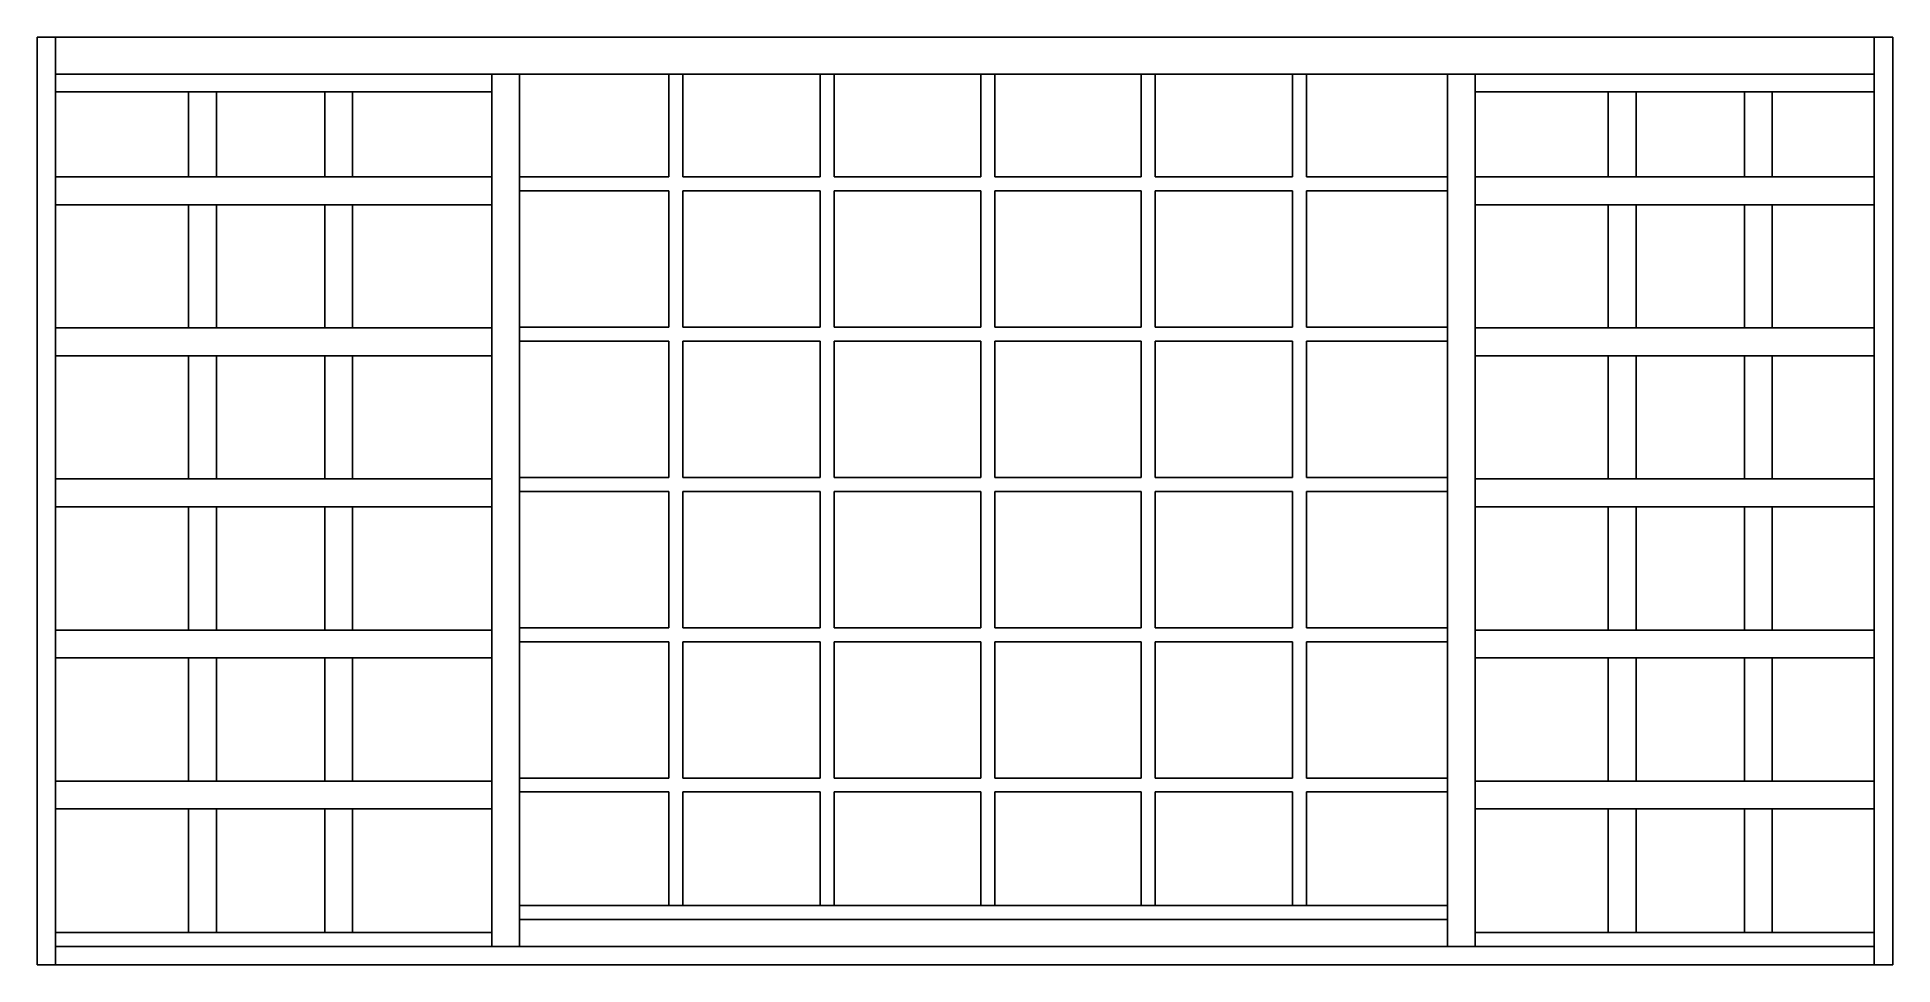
# Model space of a CAD drawing. Header units: millimetres. Extents: x 228.33 to 230.33, y 1290.19 to 1291.19.
import ezdxf

# ---------------------------------------------------------------- set-up
doc = ezdxf.new("R2010")
doc.units = ezdxf.units.MM
doc.header["$LTSCALE"] = 0.5
doc.layers.add('Gravia_Janelas', color=1, linetype='Continuous')

msp = doc.modelspace()

# ---------------------------------------------------------------- linework, layer by layer
at = {"layer": 'Gravia_Janelas', "color": 2}
for p, q in [((228.3275, 1291.1945), (228.3275, 1290.1945)), ((230.3275, 1291.1945), (228.3275, 1291.1945)), ((230.3275, 1290.1945), (230.3275, 1291.1945)), ((228.3275, 1290.1945), (230.3275, 1290.1945))]:
    msp.add_line(p, q, dxfattribs=at)
at = {"layer": 'Gravia_Janelas'}
for p, q in [((228.3475, 1291.1945), (228.3475, 1290.1945)), ((230.3075, 1290.1945), (230.3075, 1291.1945)), ((230.3075, 1291.1545), (228.3475, 1291.1545)), ((230.3075, 1291.1545), (228.3475, 1291.1545)), ((228.8175, 1291.1545), (228.8175, 1290.2145)), ((228.8475, 1291.1545), (228.8475, 1290.2145)), ((229.0085, 1291.0439), (229.0085, 1291.1545)), ((229.0235, 1291.0439), (229.0235, 1291.1545)), ((229.1715, 1291.0439), (229.1715, 1291.1545)), ((229.1865, 1291.0439), (229.1865, 1291.1545)), ((229.3445, 1291.0439), (229.3445, 1291.1545)), ((229.3595, 1291.0439), (229.3595, 1291.1545)), ((229.5175, 1291.0439), (229.5175, 1291.1545)), ((229.5325, 1291.0439), (229.5325, 1291.1545)), ((229.6805, 1291.0439), (229.6805, 1291.1545)), ((229.6955, 1291.0439), (229.6955, 1291.1545)), ((229.8475, 1291.1545), (229.8475, 1290.2145)), ((229.8775, 1291.1545), (229.8775, 1290.2145)), ((228.8175, 1291.1356), (228.3475, 1291.1356)), ((228.4908, 1291.1356), (228.4908, 1291.0439)), ((228.5208, 1291.1356), (228.5208, 1291.0439)), ((228.6376, 1291.1356), (228.6376, 1291.0439)), ((228.6676, 1291.1356), (228.6676, 1291.0439)), ((230.3075, 1291.1356), (229.8775, 1291.1356)), ((230.0208, 1291.1356), (230.0208, 1291.0439)), ((230.0208, 1291.1356), (230.0208, 1291.0439)), ((230.0508, 1291.1356), (230.0508, 1291.0439)), ((230.0508, 1291.1356), (230.0508, 1291.0439)), ((230.1676, 1291.1356), (230.1676, 1291.0439)), ((230.1676, 1291.1356), (230.1676, 1291.0439)), ((230.1976, 1291.1356), (230.1976, 1291.0439)), ((230.1976, 1291.1356), (230.1976, 1291.0439)), ((228.8175, 1291.0439), (228.3475, 1291.0439)), ((228.8475, 1291.0439), (229.0085, 1291.0439)), ((228.8475, 1291.0289), (228.8475, 1291.0439)), ((229.0235, 1291.0439), (229.1715, 1291.0439)), ((229.1865, 1291.0439), (229.3445, 1291.0439)), ((229.3595, 1291.0439), (229.5175, 1291.0439)), ((229.5325, 1291.0439), (229.6805, 1291.0439)), ((229.6955, 1291.0439), (229.8475, 1291.0439)), ((229.8475, 1291.0289), (229.8475, 1291.0439)), ((230.3075, 1291.0439), (229.8775, 1291.0439)), ((228.8475, 1291.0289), (229.0085, 1291.0289)), ((229.0085, 1290.8819), (229.0085, 1291.0289)), ((229.0235, 1290.8819), (229.0235, 1291.0289)), ((229.0235, 1291.0289), (229.1715, 1291.0289)), ((229.1715, 1290.8819), (229.1715, 1291.0289)), ((229.1865, 1290.8819), (229.1865, 1291.0289)), ((229.1865, 1291.0289), (229.3445, 1291.0289)), ((229.3445, 1290.8819), (229.3445, 1291.0289)), ((229.3595, 1290.8819), (229.3595, 1291.0289)), ((229.3595, 1291.0289), (229.5175, 1291.0289)), ((229.5175, 1290.8819), (229.5175, 1291.0289)), ((229.5325, 1290.8819), (229.5325, 1291.0289)), ((229.5325, 1291.0289), (229.6805, 1291.0289)), ((229.6805, 1290.8819), (229.6805, 1291.0289)), ((229.6955, 1290.8819), (229.6955, 1291.0289)), ((229.6955, 1291.0289), (229.8475, 1291.0289)), ((228.8175, 1291.0139), (228.3475, 1291.0139)), ((228.4908, 1291.0139), (228.4908, 1290.8811)), ((228.5208, 1291.0139), (228.5208, 1290.8811)), ((228.6376, 1291.0139), (228.6376, 1290.8811)), ((228.6676, 1291.0139), (228.6676, 1290.8811)), ((230.3075, 1291.0139), (229.8775, 1291.0139)), ((230.0208, 1291.0139), (230.0208, 1290.8811)), ((230.0208, 1291.0139), (230.0208, 1290.8811)), ((230.0508, 1291.0139), (230.0508, 1290.8811)), ((230.0508, 1291.0139), (230.0508, 1290.8811)), ((230.1676, 1291.0139), (230.1676, 1290.8811)), ((230.1676, 1291.0139), (230.1676, 1290.8811)), ((230.1976, 1291.0139), (230.1976, 1290.8811)), ((230.1976, 1291.0139), (230.1976, 1290.8811)), ((228.8175, 1290.8811), (228.3475, 1290.8811)), ((228.8475, 1290.8819), (229.0085, 1290.8819)), ((228.8475, 1290.8669), (228.8475, 1290.8819)), ((229.0235, 1290.8819), (229.1715, 1290.8819)), ((229.1865, 1290.8819), (229.3445, 1290.8819)), ((229.3595, 1290.8819), (229.5175, 1290.8819)), ((229.5325, 1290.8819), (229.6805, 1290.8819)), ((229.6955, 1290.8819), (229.8475, 1290.8819)), ((229.8475, 1290.8669), (229.8475, 1290.8819)), ((230.3075, 1290.8811), (229.8775, 1290.8811)), ((228.8475, 1290.8669), (229.0085, 1290.8669)), ((229.0085, 1290.7199), (229.0085, 1290.8669)), ((229.0235, 1290.7199), (229.0235, 1290.8669)), ((229.0235, 1290.8669), (229.1715, 1290.8669)), ((229.1715, 1290.7199), (229.1715, 1290.8669)), ((229.1865, 1290.7199), (229.1865, 1290.8669)), ((229.1865, 1290.8669), (229.3445, 1290.8669)), ((229.3445, 1290.7199), (229.3445, 1290.8669)), ((229.3595, 1290.7199), (229.3595, 1290.8669)), ((229.3595, 1290.8669), (229.5175, 1290.8669)), ((229.5175, 1290.7199), (229.5175, 1290.8669)), ((229.5325, 1290.7199), (229.5325, 1290.8669)), ((229.5325, 1290.8669), (229.6805, 1290.8669)), ((229.6805, 1290.7199), (229.6805, 1290.8669)), ((229.6955, 1290.7199), (229.6955, 1290.8669)), ((229.6955, 1290.8669), (229.8475, 1290.8669)), ((228.8175, 1290.8511), (228.3475, 1290.8511)), ((228.4908, 1290.8511), (228.4908, 1290.7183)), ((228.5208, 1290.8511), (228.5208, 1290.7183)), ((228.6376, 1290.8511), (228.6376, 1290.7183)), ((228.6676, 1290.8511), (228.6676, 1290.7183)), ((230.3075, 1290.8511), (229.8775, 1290.8511)), ((230.0208, 1290.8511), (230.0208, 1290.7183)), ((230.0208, 1290.8511), (230.0208, 1290.7183)), ((230.0508, 1290.8511), (230.0508, 1290.7183)), ((230.0508, 1290.8511), (230.0508, 1290.7183)), ((230.1676, 1290.8511), (230.1676, 1290.7183)), ((230.1676, 1290.8511), (230.1676, 1290.7183)), ((230.1976, 1290.8511), (230.1976, 1290.7183)), ((230.1976, 1290.8511), (230.1976, 1290.7183)), ((228.8175, 1290.7183), (228.3475, 1290.7183)), ((228.8475, 1290.7199), (229.0085, 1290.7199)), ((228.8475, 1290.7049), (228.8475, 1290.7199)), ((228.8475, 1290.7049), (229.0085, 1290.7049)), ((229.0085, 1290.5579), (229.0085, 1290.7049)), ((229.0235, 1290.7199), (229.1715, 1290.7199)), ((229.0235, 1290.5579), (229.0235, 1290.7049)), ((229.0235, 1290.7049), (229.1715, 1290.7049)), ((229.1715, 1290.5579), (229.1715, 1290.7049)), ((229.1865, 1290.7199), (229.3445, 1290.7199)), ((229.1865, 1290.5579), (229.1865, 1290.7049)), ((229.1865, 1290.7049), (229.3445, 1290.7049)), ((229.3445, 1290.5579), (229.3445, 1290.7049)), ((229.3595, 1290.7199), (229.5175, 1290.7199)), ((229.3595, 1290.5579), (229.3595, 1290.7049)), ((229.3595, 1290.7049), (229.5175, 1290.7049)), ((229.5175, 1290.5579), (229.5175, 1290.7049)), ((229.5325, 1290.7199), (229.6805, 1290.7199)), ((229.5325, 1290.5579), (229.5325, 1290.7049)), ((229.5325, 1290.7049), (229.6805, 1290.7049)), ((229.6805, 1290.5579), (229.6805, 1290.7049)), ((229.6955, 1290.7199), (229.8475, 1290.7199)), ((229.6955, 1290.5579), (229.6955, 1290.7049)), ((229.6955, 1290.7049), (229.8475, 1290.7049)), ((229.8475, 1290.7049), (229.8475, 1290.7199)), ((230.3075, 1290.7183), (229.8775, 1290.7183)), ((228.8175, 1290.6883), (228.3475, 1290.6883)), ((228.4908, 1290.6883), (228.4908, 1290.5555)), ((228.5208, 1290.6883), (228.5208, 1290.5555)), ((228.6376, 1290.6883), (228.6376, 1290.5555)), ((228.6676, 1290.6883), (228.6676, 1290.5555)), ((230.3075, 1290.6883), (229.8775, 1290.6883)), ((230.0208, 1290.6883), (230.0208, 1290.5555)), ((230.0208, 1290.6883), (230.0208, 1290.5555)), ((230.0508, 1290.6883), (230.0508, 1290.5555)), ((230.0508, 1290.6883), (230.0508, 1290.5555)), ((230.1676, 1290.6883), (230.1676, 1290.5555)), ((230.1676, 1290.6883), (230.1676, 1290.5555)), ((230.1976, 1290.6883), (230.1976, 1290.5555)), ((230.1976, 1290.6883), (230.1976, 1290.5555)), ((228.8175, 1290.5555), (228.3475, 1290.5555)), ((228.8475, 1290.5429), (228.8475, 1290.5579)), ((228.8475, 1290.5579), (229.0085, 1290.5579)), ((228.8475, 1290.5429), (229.0085, 1290.5429)), ((229.0085, 1290.3959), (229.0085, 1290.5429)), ((229.0235, 1290.5579), (229.1715, 1290.5579)), ((229.0235, 1290.3959), (229.0235, 1290.5429)), ((229.0235, 1290.5429), (229.1715, 1290.5429)), ((229.1715, 1290.3959), (229.1715, 1290.5429)), ((229.1865, 1290.5579), (229.3445, 1290.5579)), ((229.1865, 1290.3959), (229.1865, 1290.5429)), ((229.1865, 1290.5429), (229.3445, 1290.5429)), ((229.3445, 1290.3959), (229.3445, 1290.5429)), ((229.3595, 1290.5579), (229.5175, 1290.5579)), ((229.3595, 1290.3959), (229.3595, 1290.5429)), ((229.3595, 1290.5429), (229.5175, 1290.5429)), ((229.5175, 1290.3959), (229.5175, 1290.5429)), ((229.5325, 1290.5579), (229.6805, 1290.5579)), ((229.5325, 1290.3959), (229.5325, 1290.5429)), ((229.5325, 1290.5429), (229.6805, 1290.5429)), ((229.6805, 1290.3959), (229.6805, 1290.5429)), ((229.6955, 1290.5579), (229.8475, 1290.5579)), ((229.6955, 1290.3959), (229.6955, 1290.5429)), ((229.6955, 1290.5429), (229.8475, 1290.5429)), ((229.8475, 1290.5429), (229.8475, 1290.5579)), ((230.3075, 1290.5555), (229.8775, 1290.5555)), ((228.8175, 1290.5255), (228.3475, 1290.5255)), ((228.4908, 1290.5255), (228.4908, 1290.3927)), ((228.5208, 1290.5255), (228.5208, 1290.3927)), ((228.6376, 1290.5255), (228.6376, 1290.3927)), ((228.6676, 1290.5255), (228.6676, 1290.3927)), ((230.3075, 1290.5255), (229.8775, 1290.5255)), ((230.0208, 1290.5255), (230.0208, 1290.3927)), ((230.0208, 1290.5255), (230.0208, 1290.3927)), ((230.0508, 1290.5255), (230.0508, 1290.3927)), ((230.0508, 1290.5255), (230.0508, 1290.3927)), ((230.1676, 1290.5255), (230.1676, 1290.3927)), ((230.1676, 1290.5255), (230.1676, 1290.3927)), ((230.1976, 1290.5255), (230.1976, 1290.3927)), ((230.1976, 1290.5255), (230.1976, 1290.3927)), ((228.8175, 1290.3927), (228.3475, 1290.3927)), ((228.8475, 1290.3959), (229.0085, 1290.3959)), ((228.8475, 1290.3809), (228.8475, 1290.3959)), ((228.8475, 1290.3809), (229.0085, 1290.3809)), ((229.0085, 1290.2586), (229.0085, 1290.3809)), ((229.0235, 1290.3959), (229.1715, 1290.3959)), ((229.0235, 1290.2586), (229.0235, 1290.3809)), ((229.0235, 1290.3809), (229.1715, 1290.3809)), ((229.1715, 1290.2586), (229.1715, 1290.3809)), ((229.1865, 1290.3959), (229.3445, 1290.3959)), ((229.1865, 1290.2586), (229.1865, 1290.3809)), ((229.1865, 1290.3809), (229.3445, 1290.3809)), ((229.3445, 1290.2586), (229.3445, 1290.3809)), ((229.3595, 1290.3959), (229.5175, 1290.3959)), ((229.3595, 1290.2586), (229.3595, 1290.3809)), ((229.3595, 1290.3809), (229.5175, 1290.3809)), ((229.5175, 1290.2586), (229.5175, 1290.3809)), ((229.5325, 1290.3959), (229.6805, 1290.3959)), ((229.5325, 1290.2586), (229.5325, 1290.3809)), ((229.5325, 1290.3809), (229.6805, 1290.3809)), ((229.6805, 1290.2586), (229.6805, 1290.3809)), ((229.6955, 1290.3959), (229.8475, 1290.3959)), ((229.6955, 1290.2586), (229.6955, 1290.3809)), ((229.6955, 1290.3809), (229.8475, 1290.3809)), ((229.8475, 1290.3809), (229.8475, 1290.3959)), ((230.3075, 1290.3927), (229.8775, 1290.3927)), ((228.8175, 1290.3627), (228.3475, 1290.3627)), ((228.4908, 1290.3627), (228.4908, 1290.2295)), ((228.5208, 1290.3627), (228.5208, 1290.2295)), ((228.6376, 1290.3627), (228.6376, 1290.2295)), ((228.6676, 1290.3627), (228.6676, 1290.2295)), ((230.3075, 1290.3627), (229.8775, 1290.3627)), ((230.0208, 1290.3627), (230.0208, 1290.2295)), ((230.0208, 1290.3627), (230.0208, 1290.2295)), ((230.0508, 1290.3627), (230.0508, 1290.2295)), ((230.0508, 1290.3627), (230.0508, 1290.2295)), ((230.1676, 1290.3627), (230.1676, 1290.2295)), ((230.1676, 1290.3627), (230.1676, 1290.2295)), ((230.1976, 1290.3627), (230.1976, 1290.2295)), ((230.1976, 1290.3627), (230.1976, 1290.2295)), ((228.8475, 1290.2586), (229.8475, 1290.2586)), ((228.8475, 1290.2436), (228.8475, 1290.2586)), ((228.8475, 1290.2436), (229.8475, 1290.2436)), ((229.8475, 1290.2436), (229.8475, 1290.2586)), ((228.8175, 1290.2295), (228.3475, 1290.2295)), ((230.3075, 1290.2295), (229.8775, 1290.2295)), ((228.3475, 1290.2145), (230.3075, 1290.2145)), ((230.3075, 1290.2145), (229.8375, 1290.2145))]:
    msp.add_line(p, q, dxfattribs=at)

doc.saveas('drawing.dxf')
